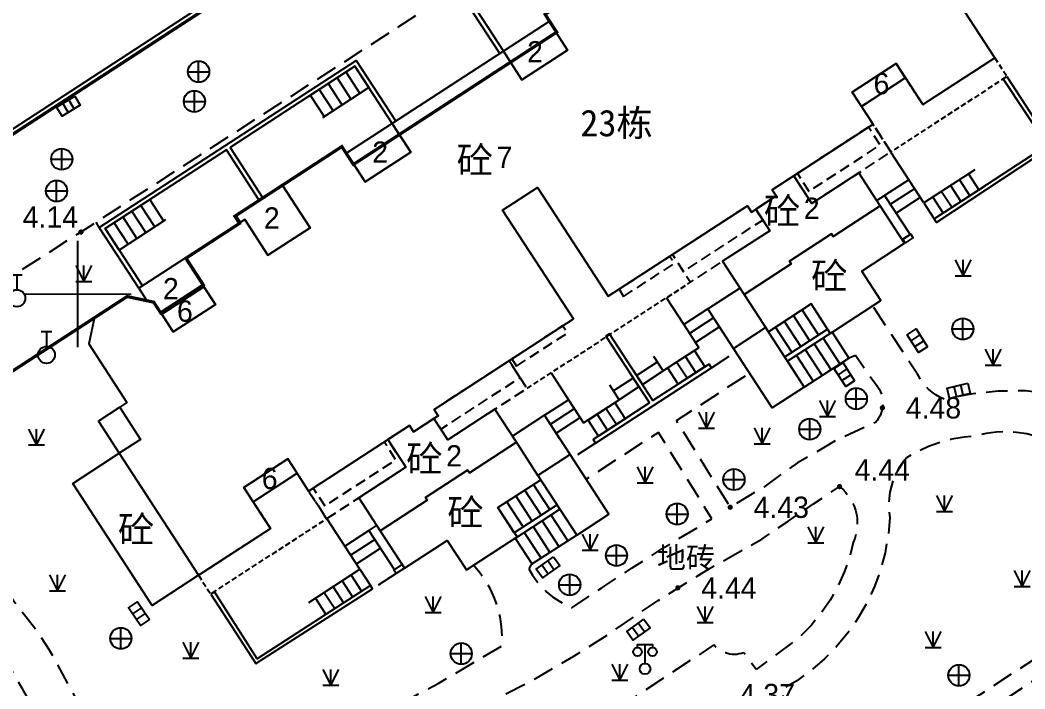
# Model space of a CAD drawing. Extents: x 99002 to 478558, y 2449839 to 2450453.
# Drawn here: x 478403.01 to 478450.25, y 2450095.08 to 2450126.52 of the extents above; entities that cross this region are included whole.
import ezdxf

# ---------------------------------------------------------------- set-up
doc = ezdxf.new("R2010")
doc.units = 0
doc.header["$LTSCALE"] = 0.5
for name, pattern in [('2', [0]), ('380403', [3, 2, -1]), ('380409-1', [1.5, 1, -0.5]), ('430600', [3, 2, -1]), ('X0', [4, 3, -1])]:
    doc.linetypes.add(name, pattern=pattern)
doc.layers.get('0').update_dxf_attribs({"linetype": 'CONTINUOUS'})
for name, color, linetype in [('DEFAULT', 1, 'CONTINUOUS'), ('JMD', 6, 'CONTINUOUS'), ('TK', 7, 'CONTINUOUS'), ('交通线', 7, 'CONTINUOUS'), ('地下室范围线', 170, 'CONTINUOUS'), ('居民地点', 7, 'CONTINUOUS'), ('居民地线', 7, 'CONTINUOUS'), ('居民地面', 7, 'CONTINUOUS'), ('房屋面', 7, 'CONTINUOUS'), ('植被点', 114, 'CONTINUOUS'), ('管线点', 7, 'CONTINUOUS'), ('高程点', 7, 'CONTINUOUS')]:
    doc.layers.add(name, color=color, linetype=linetype)
doc.styles.add('方正中等线简体', font='FZZDXJW.TTF')
doc.styles.add('方正细等线简体', font='方正细等线简体.ttf')
doc.styles.add('黑体', font='simhei.ttf')
doc.linetypes.add('380202', pattern='A,4.5,[145,ss2007.shx,S=1,R=0,X=0,Y=1],4.5,-0.5,[146,ss2007.shx,S=1,R=0,X=0,Y=0],-0.5', length=10)

# ---------------------------------------------------------------- blocks, each defined once
blk = doc.blocks.new('3805011')
at = {"color": 0, "linetype": 'Continuous', "lineweight": -3, "flags": 128}
for points in [[(-0.7, 2), (-0.7, 2.3), (0.7, 2.3), (0.7, 2)], [(0, 0.5), (0, 2.3)]]:
    blk.add_lwpolyline(points, dxfattribs=at)
at = {"color": 0, "linetype": 'Continuous', "lineweight": -3}
for centre, radius in [((-0.7, 1.6), 0.4), ((0.7, 1.6), 0.4), ((0, 0), 0.5)]:
    blk.add_circle(centre, radius, dxfattribs=at)
blk = doc.blocks.new('8202001')
at = {"color": 0, "linetype": 'Continuous', "lineweight": -3, "flags": 128}
for points in [[(-0.75, 1.5), (0, 0)], [(0, 0), (0.75, 1.5)], [(0, 0), (0, 1.5)], [(-0.75, 0), (0.75, 0)]]:
    blk.add_lwpolyline(points, dxfattribs=at)
blk = doc.blocks.new('7201001')
at = {"linetype": '2'}
h = blk.add_hatch(color=0, dxfattribs=at)
edge = h.paths.add_edge_path(flags=0)
edge.add_arc((0, 0), 0.25, 0, 360)
blk = doc.blocks.new('5441011')
at = {"color": 0, "linetype": 'Continuous', "lineweight": -3, "flags": 128}
for points in [[(0, -1), (0, 1)], [(-1, 0), (1, 0)]]:
    blk.add_lwpolyline(points, dxfattribs=at)
at = {"color": 0, "linetype": 'Continuous', "lineweight": -3}
blk.add_circle((0, 0), 1, dxfattribs=at)
blk = doc.blocks.new('5441024')
at = {"color": 0, "linetype": 'Continuous', "lineweight": -3, "flags": 128}
blk.add_lwpolyline([(1, 0.5), (1, -0.5), (-1, -0.5), (-1, 0.5)], close=True, dxfattribs=at)
for points in [[(-0.33, 0.5), (-0.33, -0.5)], [(0.33, -0.5), (0.33, 0.5)]]:
    blk.add_lwpolyline(points, dxfattribs=at)
blk = doc.blocks.new('5430072')
at = {"color": 0, "linetype": 'Continuous', "lineweight": -3, "flags": 128}
for points in [[(-0.5, 2.2), (0.5, 2.2)], [(0, 2.2), (0, 0.8)]]:
    blk.add_lwpolyline(points, dxfattribs=at)
at = {"color": 0, "linetype": 'Continuous', "lineweight": -3}
blk.add_circle((0, 0), 0.8, dxfattribs=at)

msp = doc.modelspace()

# ---------------------------------------------------------------- linework, layer by layer
at = {"layer": 'JMD', "color": 6, "linetype": 'Continuous', "flags": 128}
msp.add_lwpolyline([(478398.693, 2450118.816), (478411.102, 2450126.894), (478414.992, 2450129.354), (478410.87, 2450135.228), (478407.29, 2450132.963), (478394.84, 2450125.199), (478392.087, 2450124.512), (478389.406, 2450123.585), (478386.817, 2450122.426), (478384.341, 2450121.043), (478381.227, 2450118.006), (478386.963, 2450113.454), (478389.325, 2450115.686), (478391.082, 2450116.617), (478392.911, 2450117.4), (478394.797, 2450118.03), (478396.729, 2450118.503)], close=True, dxfattribs=at)
at = {"layer": 'TK', "color": 7, "linetype": 'Continuous'}
for p, q in [((478405.727, 2450111.143), (478405.734, 2450116.143)), ((478403.23, 2450113.646), (478408.23, 2450113.64))]:
    msp.add_line(p, q, dxfattribs=at)
at = {"layer": '交通线', "color": 4, "linetype": '430600', "lineweight": -3, "flags": 128}
for points in [[(478479.943, 2450132.353), (478463.369, 2450132.238), (478458.881, 2450132.495), (478456.499, 2450132.827), (478454.157, 2450133.376), (478451.875, 2450134.135), (478449.672, 2450135.1), (478447.349, 2450135.868), (478444.97, 2450136.437), (478442.551, 2450136.803), (478440.11, 2450136.964), (478437.664, 2450136.917), (478435.23, 2450136.665), (478434.303, 2450136.175), (478423.303, 2450129.07), (478423.254, 2450129.021), (478423.21, 2450128.967), (478423.17, 2450128.91), (478423.136, 2450128.849), (478423.107, 2450128.786), (478423.083, 2450128.72), (478423.065, 2450128.653), (478423.053, 2450128.584), (478423.047, 2450128.515), (478423.047, 2450128.445), (478423.054, 2450128.376), (478423.066, 2450128.307), (478423.084, 2450128.24), (478423.108, 2450128.175), (478423.137, 2450128.111), (478423.172, 2450128.051), (478423.212, 2450127.994), (478423.256, 2450127.94), (478423.305, 2450127.891), (478423.359, 2450127.846), (478405.874, 2450116.556), (478398.472, 2450111.848), (478398.269, 2450111.229), (478398.12, 2450110.594), (478398.028, 2450109.949), (478397.991, 2450109.298), (478398.012, 2450108.647), (478398.089, 2450107.999), (478398.92, 2450106.624), (478399.674, 2450105.206), (478400.351, 2450103.749), (478400.996, 2450102.171), (478401.783, 2450100.659), (478402.705, 2450099.225), (478403.755, 2450097.882), (478404.384, 2450096.913), (478405.57, 2450094.739), (478406.862, 2450092.628), (478408.257, 2450090.582), (478408.46, 2450090.292), (478408.688, 2450090.019), (478408.938, 2450089.767), (478409.209, 2450089.538), (478409.498, 2450089.333), (478409.804, 2450089.153), (478410.124, 2450089), (478410.457, 2450088.875), (478410.798, 2450088.78), (478411.147, 2450088.714), (478411.5, 2450088.678), (478411.855, 2450088.672), (478412.209, 2450088.698), (478412.559, 2450088.753), (478412.904, 2450088.838), (478414.828, 2450089.959), (478416.657, 2450091.23), (478418.379, 2450092.642), (478417.701, 2450093.593), (478419.102, 2450094.694), (478419.842, 2450093.734), (478420.77, 2450094.295), (478421.712, 2450094.832), (478422.668, 2450095.344), (478425.666, 2450097.102), (478425.678, 2450097.562), (478425.649, 2450098.02), (478425.577, 2450098.474), (478425.465, 2450098.919), (478425.313, 2450099.353), (478425.122, 2450099.77), (478424.893, 2450100.169), (478424.63, 2450100.545), (478424.333, 2450100.896)], [(478436.429, 2450134.654), (478437.804, 2450135.51), (478438.303, 2450135.176), (478440.377, 2450135.229), (478442.448, 2450135.11), (478444.502, 2450134.82), (478446.526, 2450134.363), (478448.505, 2450133.74), (478451.038, 2450132.711), (478453.634, 2450131.849), (478456.28, 2450131.158), (478458.152, 2450130.887), (478460.035, 2450130.711), (478461.925, 2450130.631), (478461.967, 2450129.095), (478463.4, 2450129.112), (478463.402, 2450126.676), (478463.203, 2450126.581), (478463.012, 2450126.469), (478462.832, 2450126.341), (478462.663, 2450126.199), (478462.508, 2450126.042), (478462.366, 2450125.873), (478462.239, 2450125.693), (478462.127, 2450125.502), (478462.033, 2450125.302), (478461.956, 2450125.095), (478461.896, 2450124.883), (478461.855, 2450124.666), (478461.833, 2450124.446), (478461.829, 2450124.225), (478457.14, 2450124.115), (478457.108, 2450108.484), (478454.825, 2450108.59), (478452.549, 2450108.794), (478450.284, 2450109.096), (478448.996, 2450109.072), (478447.714, 2450108.938), (478446.448, 2450108.697), (478446.25, 2450108.792), (478446.062, 2450108.905), (478445.884, 2450109.033), (478445.719, 2450109.176), (478445.566, 2450109.334), (478445.428, 2450109.504), (478445.306, 2450109.686), (478445.2, 2450109.878), (478443.098, 2450113.089)], [(478442.017, 2450110.657), (478442.288, 2450110.765), (478442.483, 2450110.469), (478443.282, 2450109.349), (478443.35, 2450109.253), (478443.41, 2450109.152), (478443.461, 2450109.046), (478443.502, 2450108.935), (478443.533, 2450108.822), (478443.555, 2450108.706), (478443.567, 2450108.589), (478443.568, 2450108.472), (478443.56, 2450108.354), (478443.541, 2450108.238), (478443.512, 2450108.124), (478443.474, 2450108.013), (478443.426, 2450107.905), (478443.369, 2450107.802), (478443.304, 2450107.704), (478443.23, 2450107.612), (478441.348, 2450106.747), (478439.556, 2450105.707), (478437.871, 2450104.501), (478436.395, 2450103.622), (478433.868, 2450107.694), (478437.304, 2450109.927)], [(478435.512, 2450110.181), (478436.656, 2450110.924)], [(478394.852, 2450081.681), (478396.459, 2450079.208), (478396.532, 2450079.068), (478396.616, 2450078.934), (478396.712, 2450078.809), (478396.819, 2450078.692), (478396.935, 2450078.586), (478397.061, 2450078.489), (478397.194, 2450078.405), (478397.334, 2450078.332), (478397.48, 2450078.271), (478397.631, 2450078.224), (478397.785, 2450078.189), (478397.941, 2450078.169), (478400.406, 2450079.355), (478402.823, 2450080.633), (478405.192, 2450082), (478405.394, 2450082.138), (478405.582, 2450082.294), (478405.757, 2450082.465), (478405.915, 2450082.652), (478406.056, 2450082.852), (478406.179, 2450083.063), (478406.282, 2450083.285), (478406.365, 2450083.515), (478406.427, 2450083.752), (478406.468, 2450083.993), (478406.693, 2450085.558), (478406.816, 2450087.135), (478406.836, 2450088.716), (478406.429, 2450089.681), (478405.943, 2450090.608), (478405.38, 2450091.491), (478404.744, 2450092.323), (478403.927, 2450093.7), (478403.122, 2450095.084), (478402.329, 2450096.474), (478400.955, 2450098.456), (478400.001, 2450099.911), (478399.18, 2450101.445), (478398.496, 2450103.045), (478397.852, 2450104.391), (478397.132, 2450105.699), (478396.339, 2450106.963), (478395.593, 2450107.7), (478394.779, 2450108.363), (478393.905, 2450108.944), (478390.337, 2450106.674), (478389.875, 2450106.657), (478389.416, 2450106.603), (478388.963, 2450106.514), (478388.518, 2450106.39), (478387.562, 2450105.785), (478374.708, 2450097.43), (478374.026, 2450096.992), (478370.6, 2450094.782), (478369.951, 2450094.324), (478357.607, 2450086.341), (478356.945, 2450085.872), (478353.521, 2450083.694), (478340.666, 2450075.287), (478340.002, 2450074.88), (478333.988, 2450070.987), (478331.952, 2450069.651), (478331.265, 2450068.957), (478330.641, 2450068.206), (478330.084, 2450067.404), (478329.599, 2450066.556), (478329.189, 2450065.669), (478328.858, 2450064.751), (478328.607, 2450063.807), (478328.44, 2450062.845), (478328.357, 2450061.872), (478328.358, 2450060.895), (478328.444, 2450059.922), (478328.614, 2450058.96), (478328.867, 2450058.017), (478329.201, 2450057.099), (478347.003, 2450039.842), (478348.907, 2450037.656), (478349.589, 2450036.674), (478362.784, 2450017.026), (478363.954, 2450016.185), (478364.642, 2450015.592), (478373.787, 2450007.903), (478379.173, 2450003.015), (478384.241, 2449998.212), (478396, 2449986.946), (478398.011, 2449985.022), (478399.229, 2449983.784), (478400.558, 2449982.665), (478401.986, 2449981.677), (478404.483, 2449979.905), (478416.492, 2449971.351), (478416.836, 2449970.999), (478422.449, 2449965.556), (478424.272, 2449963.329), (478425.508, 2449961.1), (478428.225, 2449958.523), (478431.459, 2449955.8), (478434.142, 2449954.42), (478445.956, 2449942.922), (478446.481, 2449942.456), (478447.043, 2449942.037), (478447.64, 2449941.668), (478448.266, 2449941.351), (478448.916, 2449941.089), (478449.587, 2449940.884), (478450.273, 2449940.737), (478450.969, 2449940.65), (478451.67, 2449940.622), (478452.371, 2449940.655), (478453.066, 2449940.748), (478453.751, 2449940.9), (478454.42, 2449941.11), (478455.7, 2449941.443), (478457.981, 2449944.485), (478458.148, 2449944.564), (478455.81, 2449948.415), (478457.924, 2449949.782), (478459.95, 2449951.084), (478462.127, 2449952.434), (478464.164, 2449953.762), (478466.248, 2449955.086), (478468.444, 2449956.513), (478471.843, 2449951.186)], [(478459.386, 2450103.125), (478459.222, 2450103.122), (478459.149, 2450105.823), (478459.131, 2450106.492), (478457.333, 2450106.485), (478455.535, 2450106.538), (478453.74, 2450106.651), (478450.8, 2450106.955), (478450.335, 2450107.07), (478449.862, 2450107.141), (478449.383, 2450107.167), (478448.905, 2450107.149), (478448.43, 2450107.085), (478447.963, 2450106.977), (478447.388, 2450106.919), (478446.819, 2450106.815), (478446.261, 2450106.665), (478445.717, 2450106.47), (478445.19, 2450106.231), (478444.685, 2450105.95), (478444.496, 2450105.714), (478444.329, 2450105.461), (478444.186, 2450105.194), (478444.066, 2450104.916), (478443.972, 2450104.629), (478443.903, 2450104.334), (478443.861, 2450104.034), (478443.846, 2450103.731), (478443.858, 2450103.429), (478443.896, 2450103.128), (478443.822, 2450102.3), (478443.678, 2450101.48), (478443.463, 2450100.676), (478443.18, 2450099.894), (478442.831, 2450099.138), (478442.419, 2450098.416), (478441.946, 2450097.731), (478441.416, 2450097.089), (478440.833, 2450096.496), (478440.201, 2450095.954), (478439.525, 2450095.469), (478438.809, 2450095.044), (478439.08, 2450093.82), (478439.012, 2450093.792), (478438.946, 2450093.759), (478438.884, 2450093.72), (478438.825, 2450093.676), (478438.77, 2450093.627), (478438.72, 2450093.573), (478438.675, 2450093.515), (478438.635, 2450093.453), (478438.6, 2450093.388), (478438.571, 2450093.32), (478438.549, 2450093.251), (478438.532, 2450093.179), (478438.522, 2450093.106), (478438.518, 2450093.033), (478438.521, 2450092.959), (478438.53, 2450092.886), (478438.545, 2450092.814), (478438.567, 2450092.744), (478438.594, 2450092.676), (478438.628, 2450092.61), (478438.667, 2450092.548), (478438.711, 2450092.489), (478433.023, 2450088.685), (478432.967, 2450088.759), (478432.904, 2450088.829), (478432.835, 2450088.892), (478432.761, 2450088.949), (478432.682, 2450088.999), (478432.599, 2450089.042), (478432.513, 2450089.077), (478432.423, 2450089.105), (478432.332, 2450089.124), (478432.239, 2450089.135), (478432.146, 2450089.138), (478432.052, 2450089.132), (478431.96, 2450089.118), (478431.869, 2450089.096), (478431.781, 2450089.065), (478431.695, 2450089.027), (478431.406, 2450089.446), (478430.023, 2450088.632), (478430.849, 2450087.275), (478427.564, 2450085.082), (478426.965, 2450085.897), (478426.789, 2450085.898), (478426.614, 2450085.914), (478426.44, 2450085.945), (478426.27, 2450085.991), (478426.105, 2450086.051), (478425.945, 2450086.126), (478425.793, 2450086.214), (478425.649, 2450086.316), (478425.514, 2450086.429), (478425.39, 2450086.554), (478425.277, 2450086.689), (478425.176, 2450086.833), (478425.088, 2450086.986), (478425.014, 2450087.146), (478424.954, 2450087.311), (478424.908, 2450087.482), (478424.878, 2450087.655), (478424.862, 2450087.831), (478424.863, 2450088.007), (478424.878, 2450088.182), (478424.909, 2450088.356), (478424.954, 2450088.526), (478425.015, 2450088.691), (478425.089, 2450088.851), (478424.496, 2450089.753), (478425.73, 2450090.542), (478423.662, 2450093.6), (478423.293, 2450093.388), (478422.13, 2450092.795), (478421.024, 2450092.103), (478419.984, 2450091.315), (478417.388, 2450089.241), (478413.699, 2450086.362), (478413.557, 2450085.884), (478413.455, 2450085.396), (478413.395, 2450084.901), (478413.376, 2450084.403), (478413.4, 2450083.905), (478413.465, 2450083.41), (478413.572, 2450082.923), (478413.72, 2450082.447), (478413.908, 2450081.985), (478414.133, 2450081.54), (478414.396, 2450081.116), (478414.988, 2450079.441), (478416.035, 2450076.909), (478416.894, 2450074.517), (478424.681, 2450079.596), (478455.54, 2450099.624), (478460.437, 2450099.866), (478460.419, 2450102.359)], [(478427.041, 2450100.926), (478426.929, 2450100.728), (478427.106, 2450100.429), (478427.308, 2450100.146), (478427.533, 2450099.881), (478427.78, 2450099.637), (478428.047, 2450099.414), (478428.333, 2450099.215), (478428.634, 2450099.042), (478428.948, 2450098.894), (478430.364, 2450099.841), (478431.789, 2450100.773), (478433.223, 2450101.691), (478435.539, 2450103.078), (478433.017, 2450107.141), (478429.623, 2450104.935)], [(478430.062, 2450106.636), (478428.977, 2450105.93)], [(478420.69, 2450100.5), (478419.587, 2450099.783)], [(478461.889, 2450096.246), (478461.239, 2450096.235), (478460.557, 2450097.743), (478460.473, 2450098.98), (478459.222, 2450099.027), (478455.797, 2450098.823), (478453.94, 2450097.6), (478441.038, 2450089.207), (478440.361, 2450088.78), (478436.368, 2450086.169), (478427.753, 2450080.622), (478424.116, 2450078.199), (478423.441, 2450077.799), (478417.169, 2450073.688), (478417.452, 2450072.635), (478417.689, 2450071.571), (478417.88, 2450070.497), (478418.035, 2450069.801), (478418.251, 2450069.12), (478418.526, 2450068.461), (478418.857, 2450067.828), (478419.242, 2450067.227), (478419.678, 2450066.661), (478420.161, 2450066.136), (478420.689, 2450065.655), (478421.257, 2450065.222), (478422.734, 2450063.848), (478424.112, 2450062.374), (478425.384, 2450060.808), (478428.415, 2450057.394), (478429.772, 2450055.904), (478431.247, 2450055.044), (478431.724, 2450054.953), (478432.192, 2450054.821), (478432.647, 2450054.651), (478433.086, 2450054.443), (478433.506, 2450054.199), (478433.904, 2450053.921), (478434.278, 2450053.61), (478434.624, 2450053.269), (478434.94, 2450052.9), (478435.224, 2450052.505), (478435.474, 2450052.089), (478436.35, 2450052.169), (478437.215, 2450052.33), (478438.062, 2450052.573), (478438.882, 2450052.893), (478438.293, 2450053.823), (478439.83, 2450054.81), (478440.467, 2450053.744), (478441.813, 2450054.613), (478443.097, 2450055.573), (478444.312, 2450056.618), (478444.211, 2450057.364), (478444.049, 2450058.099), (478443.826, 2450058.819), (478443.544, 2450059.517), (478443.205, 2450060.189), (478442.811, 2450060.83), (478442.365, 2450061.437), (478441.87, 2450062.004)]]:
    msp.add_lwpolyline(points, dxfattribs=at)
at = {"layer": '交通线', "color": 4, "linetype": '430600', "elevation": 13.921, "flags": 128}
msp.add_lwpolyline([(478406.737, 2450116.774), (478406.583, 2450117.014)], dxfattribs=at)
at = {"layer": '交通线', "color": 4, "linetype": '430600', "lineweight": -3, "flags": 128}
msp.add_lwpolyline([(478424.547, 2450094.108), (478425.676, 2450094.756), (478427.381, 2450095.653), (478429.049, 2450096.619), (478430.676, 2450097.651), (478433.015, 2450099.246), (478435.421, 2450100.739), (478437.889, 2450102.127), (478439.1, 2450102.956), (478440.316, 2450103.777), (478441.536, 2450104.592), (478441.683, 2450104.465), (478441.817, 2450104.326), (478441.939, 2450104.175), (478442.048, 2450104.014), (478442.141, 2450103.845), (478442.22, 2450103.668), (478442.283, 2450103.484), (478442.329, 2450103.296), (478442.359, 2450103.105), (478442.371, 2450102.911), (478442.367, 2450102.718), (478442.346, 2450102.525), (478442.307, 2450102.335), (478442.253, 2450102.149), (478442.182, 2450101.969), (478441.998, 2450101.259), (478441.754, 2450100.567), (478441.452, 2450099.899), (478441.092, 2450099.26), (478440.679, 2450098.654), (478440.215, 2450098.086), (478439.704, 2450097.56), (478437.623, 2450095.992), (478437.034, 2450096.785), (478436.929, 2450096.75), (478436.822, 2450096.724), (478436.712, 2450096.708), (478436.602, 2450096.702), (478436.492, 2450096.705), (478436.382, 2450096.718), (478436.274, 2450096.741), (478436.169, 2450096.774), (478436.066, 2450096.815), (478435.968, 2450096.866), (478435.875, 2450096.925), (478435.788, 2450096.993), (478435.706, 2450097.068), (478435.632, 2450097.149), (478431.684, 2450094.556), (478430.035, 2450093.232), (478430.077, 2450093.144), (478430.111, 2450093.053), (478430.137, 2450092.959), (478430.154, 2450092.864), (478430.164, 2450092.767), (478430.165, 2450092.67), (478430.157, 2450092.573), (478430.141, 2450092.478), (478430.117, 2450092.384), (478430.084, 2450092.292), (478430.044, 2450092.204), (478429.996, 2450092.119), (478429.941, 2450092.039), (478429.879, 2450091.964), (478429.811, 2450091.895), (478430.062, 2450091.546), (478428.777, 2450090.595), (478427.787, 2450091.904), (478426.596, 2450091.138)], close=True, dxfattribs=at)
at = {"layer": '地下室范围线', "color": 170, "linetype": 'X0', "const_width": 0.15, "flags": 128}
for points in [[(478291.279, 2450048.457), (478273.843, 2450065.24), (478274.774, 2450066.207), (478274.781, 2450071.265), (478268.18, 2450071.274), (478268.186, 2450075.674), (478269.986, 2450075.671), (478269.99, 2450078.471), (478274.09, 2450078.466), (478274.092, 2450080.266), (478274.592, 2450080.265), (478274.598, 2450084.665), (478272.148, 2450084.669), (478272.148, 2450084.469), (478264.048, 2450084.479), (478264.057, 2450091.279), (478267.757, 2450091.275), (478267.766, 2450097.635), (478443.266, 2450253.013), (478450.724, 2450253.003), (478450.716, 2450247.103), (478496.667, 2450247.042), (478496.617, 2450209.048), (478455.116, 2450209.103), (478455.045, 2450155.217), (478360.692, 2450093.851), (478359.326, 2450095.945), (478321.283, 2450071.203), (478306.781, 2450071.223), (478306.772, 2450064.554)], [(478321.488, 2450050.286), (478330.08, 2450055.876), (478330.499, 2450056.175), (478330.89, 2450056.51), (478331.25, 2450056.877), (478331.577, 2450057.275), (478331.868, 2450057.699), (478332.121, 2450058.148), (478332.334, 2450058.616), (478332.506, 2450059.101), (478332.634, 2450059.6), (478332.719, 2450060.108), (478332.759, 2450060.621), (478332.754, 2450061.136), (478332.704, 2450061.648), (478332.61, 2450062.154), (478332.472, 2450062.65), (478332.291, 2450063.132), (478332.069, 2450063.596), (478331.807, 2450064.039), (478325.686, 2450073.441), (478331.381, 2450077.146), (478337.554, 2450067.659), (478342.667, 2450070.986), (478343.912, 2450070.723), (478344.239, 2450070.22), (478346.251, 2450071.529), (478345.433, 2450072.786), (478347.947, 2450074.422), (478347.729, 2450074.757), (478352.759, 2450078.03), (478353.304, 2450077.191), (478362.859, 2450083.409), (478362.314, 2450084.247), (478369.858, 2450089.156), (478370.403, 2450088.318), (478379.958, 2450094.535), (478379.413, 2450095.373), (478384.442, 2450098.646), (478384.66, 2450098.31), (478387.175, 2450099.947), (478387.993, 2450098.69), (478390.004, 2450099.999), (478389.677, 2450100.502), (478389.941, 2450101.746), (478392.966, 2450103.715), (478387.981, 2450111.376), (478394.938, 2450115.903), (478399.923, 2450108.242), (478408.044, 2450113.525), (478409.293, 2450113.261), (478409.618, 2450112.761), (478411.63, 2450114.07), (478410.812, 2450115.327), (478413.326, 2450116.963), (478413.108, 2450117.299), (478418.137, 2450120.571), (478418.683, 2450119.733), (478428.238, 2450125.95), (478427.693, 2450126.789), (478432.722, 2450130.061), (478432.94, 2450129.726), (478435.455, 2450131.362), (478436.273, 2450130.105), (478438.368, 2450131.468), (478437.986, 2450132.055), (478438.221, 2450133.162), (478439.729, 2450134.144), (478440.974, 2450133.88), (478441.247, 2450133.461), (478454.666, 2450142.193), (478469.534, 2450119.344), (478469.386, 2449987.125), (478463.408, 2449983.235), (478462.59, 2449984.493), (478460.494, 2449983.129), (478461.858, 2449981.034), (478460.349, 2449980.052), (478462.531, 2449976.699), (478456.16, 2449972.554), (478453.979, 2449975.907), (478452.386, 2449974.871), (478451.568, 2449976.128), (478444.024, 2449971.219), (478444.842, 2449969.962), (478443.25, 2449968.926), (478445.431, 2449965.573), (478443.583, 2449964.37), (478464.254, 2449932.603), (478459.677, 2449929.625), (478463.818, 2449923.262), (478456.279, 2449918.357), (478453.957, 2449920.592), (478451.602, 2449918.145), (478450.231, 2449919.46), (478441.771, 2449910.669), (478443.141, 2449909.352), (478440.577, 2449906.688), (478423.786, 2449922.843), (478422.018, 2449921.005), (478311.113, 2450027.708), (478313.666, 2450030.362), (478314.171, 2450029.877), (478322.643, 2450038.681), (478322.138, 2450039.167), (478324.564, 2450041.688), (478323.282, 2450042.922), (478325.388, 2450044.293)]]:
    msp.add_lwpolyline(points, close=True, dxfattribs=at)
at = {"layer": '居民地线', "color": 6, "linetype": 'Continuous', "lineweight": -3, "ltscale": 0.5, "flags": 128}
for points in [[(478425.566, 2450124.941), (478423.719, 2450127.785), (478435.79, 2450135.636), (478437.643, 2450132.788), (478437.475, 2450132.679), (478435.73, 2450135.361), (478429.862, 2450131.545), (478431.388, 2450129.197), (478431.221, 2450129.089), (478429.694, 2450131.436), (478423.994, 2450127.728), (478425.735, 2450125.051)], [(478408.596, 2450113.913), (478406.737, 2450116.774), (478418.809, 2450124.625), (478420.672, 2450121.76), (478420.504, 2450121.651), (478418.749, 2450124.35), (478412.881, 2450120.534), (478414.407, 2450118.186), (478414.24, 2450118.077), (478412.713, 2450120.425), (478407.013, 2450116.717), (478408.765, 2450114.023)], [(478449.404, 2450123.865), (478451.528, 2450120.599), (478446.094, 2450117.001), (478445.985, 2450117.169), (478451.297, 2450120.633), (478449.232, 2450123.753)], [(478444.615, 2450116.039), (478444.992, 2450116.284), (478444.883, 2450116.452), (478444.506, 2450116.207)], [(478421.082, 2450100.755), (478420.69, 2450100.5), (478420.581, 2450100.668), (478420.973, 2450100.923)], [(478411.972, 2450099.542), (478414.096, 2450096.276), (478419.587, 2450099.783), (478419.478, 2450099.951), (478414.158, 2450096.5), (478412.144, 2450099.653)]]:
    msp.add_lwpolyline(points, close=True, dxfattribs=at)
at = {"layer": '居民地线', "color": 6, "linetype": '380409-1', "lineweight": -3, "ltscale": 0.5, "flags": 128}
for points in [[(478448.832, 2450124.745), (478449.404, 2450123.865), (478443.953, 2450120.323), (478442.564, 2450122.462), (478444.627, 2450123.802), (478445.444, 2450122.544)], [(478411.399, 2450100.422), (478411.972, 2450099.542), (478417.422, 2450103.083), (478416.033, 2450105.222), (478413.97, 2450103.881), (478414.787, 2450102.623)]]:
    msp.add_lwpolyline(points, close=True, dxfattribs=at)
at = {"layer": '居民地线', "color": 6, "linetype": 'Continuous', "lineweight": -3, "ltscale": 0.5, "flags": 128}
for points in [[(478416.57, 2450122.933), (478418.749, 2450124.35)], [(478418.749, 2450124.35), (478419.403, 2450123.344)], [(478417.911, 2450123.805), (478418.565, 2450122.799)], [(478418.33, 2450124.078), (478418.984, 2450123.072)], [(478419.403, 2450123.344), (478417.224, 2450121.926)], [(478417.492, 2450123.533), (478418.146, 2450122.526)], [(478416.653, 2450122.987), (478417.308, 2450121.98)], [(478417.073, 2450123.26), (478417.727, 2450122.253)], [(478447.893, 2450119.482), (478445.495, 2450117.923)], [(478447.591, 2450119.286), (478448.081, 2450118.532)], [(478444.786, 2450119.013), (478443.654, 2450118.277)], [(478445.495, 2450117.923), (478444.786, 2450119.013)], [(478445.985, 2450117.169), (478448.383, 2450118.728)], [(478446.753, 2450118.74), (478447.243, 2450117.987)], [(478447.172, 2450119.013), (478447.662, 2450118.259)], [(478407.013, 2450116.717), (478409.192, 2450118.135)], [(478443.654, 2450118.277), (478444.363, 2450117.188)], [(478445.059, 2450118.594), (478443.927, 2450117.859)], [(478445.331, 2450118.175), (478444.199, 2450117.44)], [(478445.914, 2450118.195), (478446.405, 2450117.442)], [(478446.334, 2450118.468), (478446.824, 2450117.714)], [(478409.344, 2450116.801), (478408.689, 2450117.808)], [(478409.763, 2450117.073), (478409.109, 2450118.08)], [(478445.495, 2450117.923), (478445.985, 2450117.169)], [(478408.506, 2450116.256), (478407.851, 2450117.262)], [(478408.925, 2450116.528), (478408.27, 2450117.535)], [(478407.668, 2450115.71), (478407.013, 2450116.717)], [(478408.087, 2450115.983), (478407.432, 2450116.99)], [(478409.847, 2450117.128), (478407.668, 2450115.71)], [(478435.343, 2450112.943), (478434.215, 2450112.21)], [(478436.051, 2450111.854), (478435.343, 2450112.943)], [(478440.202, 2450113.175), (478438.19, 2450111.867)], [(478440.971, 2450111.993), (478440.202, 2450113.175)], [(478435.615, 2450112.524), (478434.488, 2450111.791)], [(478440.132, 2450111.448), (478439.364, 2450112.63)], [(478440.551, 2450111.72), (478439.783, 2450112.903)], [(478434.215, 2450112.21), (478434.925, 2450111.12)], [(478435.888, 2450112.105), (478434.761, 2450111.371)], [(478439.293, 2450110.903), (478438.525, 2450112.085)], [(478439.713, 2450111.175), (478438.944, 2450112.358)], [(478438.958, 2450110.685), (478440.971, 2450111.993)], [(478432.594, 2450108.521), (478429.953, 2450106.804), (478430.062, 2450106.636), (478435.512, 2450110.181), (478435.403, 2450110.348), (478432.762, 2450108.631), (478430.717, 2450111.774), (478430.55, 2450111.665), (478432.594, 2450108.522)], [(478441.227, 2450111.873), (478439.089, 2450110.484)], [(478440.766, 2450111.574), (478441.556, 2450110.358)], [(478441.185, 2450111.846), (478441.975, 2450110.63)], [(478440.347, 2450111.301), (478441.137, 2450110.085)], [(478433.248, 2450110.029), (478432.807, 2450110.708)], [(478434.715, 2450110.983), (478433.248, 2450110.029)], [(478434.787, 2450109.956), (478434.296, 2450110.711)], [(478435.206, 2450110.229), (478434.715, 2450110.983)], [(478439.508, 2450110.756), (478440.298, 2450109.54)], [(478439.879, 2450109.268), (478442.017, 2450110.657)], [(478439.927, 2450111.029), (478440.717, 2450109.813)], [(478431.995, 2450109.81), (478432.976, 2450110.448)], [(478433.948, 2450109.412), (478433.458, 2450110.165)], [(478433.738, 2450109.276), (478435.206, 2450110.229)], [(478434.367, 2450109.684), (478433.877, 2450110.438)], [(478439.089, 2450110.484), (478439.879, 2450109.268)], [(478431.832, 2450109.694), (478430.909, 2450109.094)], [(478431.663, 2450109.954), (478432.104, 2450109.275)], [(478431.826, 2450110.07), (478432.267, 2450109.391)], [(478432.267, 2450109.391), (478433.248, 2450110.029)], [(478431.182, 2450108.675), (478430.74, 2450109.354)], [(478432.104, 2450109.275), (478431.182, 2450108.675)], [(478427.669, 2450107.942), (478428.796, 2450108.675)], [(478427.941, 2450107.523), (478429.069, 2450108.256)], [(478428.796, 2450108.675), (478429.505, 2450107.585)], [(478429.715, 2450107.721), (478431.182, 2450108.675)], [(478431.043, 2450107.512), (478430.553, 2450108.266)], [(478431.462, 2450107.785), (478430.972, 2450108.539)], [(478428.377, 2450106.852), (478427.669, 2450107.942)], [(478428.214, 2450107.104), (478429.341, 2450107.836)], [(478430.624, 2450107.239), (478430.134, 2450107.993)], [(478431.672, 2450107.922), (478430.205, 2450106.966)], [(478430.205, 2450106.966), (478429.715, 2450107.721)], [(478425.478, 2450103.607), (478427.49, 2450104.915)], [(478427.923, 2450103.514), (478427.155, 2450104.697)], [(478427.084, 2450102.97), (478426.316, 2450104.152)], [(478427.504, 2450103.242), (478426.735, 2450104.424)], [(478426.246, 2450102.425), (478425.478, 2450103.607)], [(478426.665, 2450102.697), (478425.897, 2450103.879)], [(478428.258, 2450103.732), (478426.246, 2450102.425)], [(478426.251, 2450102.142), (478428.389, 2450103.531)], [(478428.389, 2450103.531), (478429.179, 2450102.315)], [(478427.97, 2450103.259), (478428.76, 2450102.043)], [(478427.131, 2450102.714), (478427.921, 2450101.498)], [(478427.551, 2450102.986), (478428.341, 2450101.77)], [(478418.279, 2450101.795), (478419.411, 2450102.531)], [(478418.552, 2450101.376), (478419.683, 2450102.112)], [(478419.411, 2450102.531), (478420.119, 2450101.441)], [(478426.293, 2450102.169), (478427.083, 2450100.953)], [(478426.712, 2450102.441), (478427.502, 2450101.226)], [(478429.179, 2450102.315), (478427.041, 2450100.926)], [(478418.988, 2450100.704), (478418.279, 2450101.795)], [(478418.824, 2450100.957), (478419.955, 2450101.694)], [(478416.591, 2450099.145), (478418.988, 2450100.704)], [(478418.988, 2450100.704), (478419.478, 2450099.951)], [(478418.569, 2450100.432), (478419.059, 2450099.678)], [(478419.478, 2450099.951), (478417.081, 2450098.392)], [(478417.731, 2450099.887), (478418.221, 2450099.133)], [(478418.15, 2450100.159), (478418.64, 2450099.406)], [(478416.893, 2450099.341), (478417.383, 2450098.588)], [(478417.312, 2450099.614), (478417.802, 2450098.86)]]:
    msp.add_lwpolyline(points, dxfattribs=at)
at = {"layer": '居民地线', "color": 6, "linetype": '380202', "lineweight": -3, "ltscale": 0.5, "flags": 128}
for points in [[(478445.495, 2450117.924), (478443.941, 2450120.313)], [(478443.308, 2450118.052), (478443.654, 2450118.277), (478444.854, 2450116.433), (478444.518, 2450116.215)], [(478436.55, 2450111.088), (478435.343, 2450112.943), (478436.854, 2450113.925)], [(478433.392, 2450113.476), (478434.215, 2450112.21)], [(478436.55, 2450111.088), (478438.059, 2450112.069)], [(478434.925, 2450111.12), (478433.248, 2450110.029), (478432.807, 2450110.708)], [(478427.973, 2450109.941), (478428.796, 2450108.675)], [(478429.505, 2450107.585), (478431.182, 2450108.675), (478430.74, 2450109.354)], [(478407.698, 2450108.321), (478406.692, 2450107.667), (478407.672, 2450106.158)], [(478428.869, 2450106.097), (478427.669, 2450107.942), (478426.159, 2450106.958)], [(478418.988, 2450100.705), (478417.434, 2450103.095)], [(478419.757, 2450102.756), (478419.411, 2450102.531), (478420.61, 2450100.687), (478420.945, 2450100.905)]]:
    msp.add_lwpolyline(points, dxfattribs=at)
at = {"layer": '居民地线', "color": 6, "linetype": '380409-1', "lineweight": -3, "ltscale": 0.5, "flags": 128}
msp.add_lwpolyline([(478426.847, 2450109.208), (478434.528, 2450114.199)], dxfattribs=at)
at = {"layer": '居民地面', "color": 6, "linetype": '380403', "lineweight": -3, "ltscale": 0.5, "flags": 128}
for points in [[(478443.109, 2450121.623), (478439.386, 2450119.204), (478440.23, 2450117.904), (478443.953, 2450120.323)], [(478442.899, 2450121.487), (478439.553, 2450119.313), (478440.098, 2450118.474), (478443.444, 2450120.648)], [(478437.597, 2450117.624), (478437.396, 2450117.494), (478437.205, 2450117.787), (478433.684, 2450115.499), (478434.528, 2450114.199), (478438.251, 2450116.618)], [(478437.597, 2450117.624), (478437.396, 2450117.494), (478437.205, 2450117.787), (478433.684, 2450115.499), (478434.201, 2450114.702), (478437.924, 2450117.121)], [(478431.386, 2450113.529), (478433.767, 2450115.076), (478433.549, 2450115.411), (478431.168, 2450113.864)], [(478426.355, 2450110.259), (478428.736, 2450111.807), (478428.518, 2450112.142), (478426.137, 2450110.595)], [(478426.003, 2450110.507), (478422.481, 2450108.219), (478422.671, 2450107.925), (478422.47, 2450107.795), (478423.124, 2450106.788), (478426.847, 2450109.208)], [(478426.003, 2450110.507), (478422.481, 2450108.219), (478422.671, 2450107.925), (478422.47, 2450107.795), (478422.797, 2450107.292), (478426.52, 2450109.711)], [(478420.301, 2450106.802), (478416.577, 2450104.383), (478417.422, 2450103.083), (478421.145, 2450105.503)], [(478420.133, 2450106.693), (478416.787, 2450104.519), (478417.332, 2450103.681), (478420.678, 2450105.855)]]:
    msp.add_lwpolyline(points, close=True, dxfattribs=at)
at = {"layer": '房屋面', "color": 6, "linetype": 'Continuous', "lineweight": -3, "ltscale": 0.5, "flags": 128}
msp.add_lwpolyline([(478427.664, 2450126.781), (478428.754, 2450125.104), (478426.607, 2450123.709), (478425.735, 2450125.051), (478420.503, 2450121.65), (478421.375, 2450120.309), (478419.228, 2450118.914), (478418.138, 2450120.591), (478415.338, 2450118.771), (478416.645, 2450116.759), (478414.666, 2450115.473), (478413.577, 2450117.15), (478410.776, 2450115.33), (478412.193, 2450113.15), (478410.214, 2450111.864), (478409.294, 2450113.28), (478408.033, 2450113.547), (478406.509, 2450112.557), (478406.241, 2450111.296), (478408.033, 2450108.539), (478407.698, 2450108.321), (478407.829, 2450108.12), (478408.679, 2450106.811), (478407.672, 2450106.158), (478411.399, 2450100.422), (478414.787, 2450102.623), (478413.534, 2450104.552), (478415.597, 2450105.892), (478416.577, 2450104.383), (478421.315, 2450107.462), (478421.506, 2450107.168), (478422.671, 2450107.925), (478422.481, 2450108.219), (478429.021, 2450112.469), (478425.698, 2450117.584), (478427.341, 2450118.652), (478430.665, 2450113.537), (478437.205, 2450117.787), (478437.396, 2450117.494), (478438.562, 2450118.251), (478438.371, 2450118.544), (478443.109, 2450121.623), (478442.128, 2450123.132), (478444.191, 2450124.473), (478445.444, 2450122.544), (478448.832, 2450124.745), (478445.105, 2450130.481)], dxfattribs=at)
for points in [[(478427.882, 2450126.445), (478425.735, 2450125.051), (478426.062, 2450124.547), (478426.607, 2450123.709), (478428.754, 2450125.104)], [(478444.191, 2450124.473), (478442.128, 2450123.132), (478442.564, 2450122.462), (478444.627, 2450123.802)], [(478420.83, 2450121.147), (478420.503, 2450121.65), (478418.356, 2450120.256), (478419.228, 2450118.914), (478421.375, 2450120.309)], [(478442.444, 2450119.343), (478440.23, 2450117.904), (478439.386, 2450119.204), (478438.371, 2450118.544), (478438.562, 2450118.251), (478437.597, 2450117.624), (478438.251, 2450116.618), (478436.037, 2450115.18), (478437.045, 2450113.628), (478439.259, 2450115.067), (478439.177, 2450115.193), (478441.156, 2450116.479), (478441.238, 2450116.353), (478443.452, 2450117.791)], [(478415.338, 2450118.771), (478413.158, 2450117.354), (478413.375, 2450117.019), (478413.577, 2450117.15), (478414.666, 2450115.473), (478416.645, 2450116.759)], [(478443.452, 2450117.791), (478441.238, 2450116.353), (478441.156, 2450116.479), (478439.177, 2450115.193), (478439.259, 2450115.067), (478437.045, 2450113.628), (478438.19, 2450111.867), (478440.202, 2450113.175), (478441.101, 2450111.792), (478441.227, 2450111.873), (478443.483, 2450113.339), (478442.584, 2450114.723), (478444.596, 2450116.03)], [(478410.776, 2450115.33), (478408.596, 2450113.913), (478408.962, 2450113.35), (478409.294, 2450113.28), (478409.669, 2450112.702), (478411.648, 2450113.988)], [(478411.648, 2450113.988), (478409.669, 2450112.702), (478410.214, 2450111.864), (478412.193, 2450113.15)], [(478439.879, 2450109.268), (478438.37, 2450108.287), (478436.55, 2450111.088), (478438.059, 2450112.069)], [(478425.338, 2450108.227), (478423.124, 2450106.788), (478422.47, 2450107.795), (478421.506, 2450107.168), (478421.315, 2450107.462), (478420.301, 2450106.802), (478421.145, 2450105.503), (478418.931, 2450104.064), (478419.939, 2450102.513), (478422.153, 2450103.951), (478422.071, 2450104.077), (478424.05, 2450105.363), (478424.132, 2450105.237), (478426.346, 2450106.676)], [(478426.346, 2450106.676), (478424.132, 2450105.237), (478424.05, 2450105.363), (478422.071, 2450104.077), (478422.153, 2450103.951), (478419.939, 2450102.513), (478421.084, 2450100.752), (478423.096, 2450102.06), (478423.995, 2450100.676), (478426.377, 2450102.223), (478425.478, 2450103.607), (478427.49, 2450104.915), (478427.359, 2450105.116)], [(478411.399, 2450100.422), (478409.219, 2450099.005), (478405.492, 2450104.741), (478407.672, 2450106.158)], [(478415.597, 2450105.892), (478413.534, 2450104.552), (478413.97, 2450103.881), (478416.033, 2450105.222)], [(478429.179, 2450102.315), (478430.689, 2450103.296), (478428.869, 2450106.097), (478427.359, 2450105.116)]]:
    msp.add_lwpolyline(points, close=True, dxfattribs=at)

# ---------------------------------------------------------------- block references
at = {"layer": '居民地点', "color": 2, "linetype": 'Continuous', "ltscale": 0.5, "xscale": 0.5, "yscale": 0.5}
msp.add_blockref('3805011', (478432.391, 2450096.024, 6.157), dxfattribs=at)
at = {"layer": '植被点', "color": 3, "linetype": 'Continuous', "ltscale": 0.5, "xscale": 0.5, "yscale": 0.5}
for p in [(478406.003, 2450114.239, 9999), (478447.353, 2450114.493, 9999), (478448.753, 2450110.299, 9999), (478440.969, 2450107.892, 9999), (478435.277, 2450107.338, 9999), (478403.78, 2450106.548, 9999), (478437.899, 2450106.608, 9999), (478432.393, 2450104.765, 9999), (478446.467, 2450103.42, 9999), (478440.422, 2450101.953, 9999), (478429.812, 2450101.607, 9999), (478450.116, 2450099.902, 9999), (478404.772, 2450099.696, 9999), (478422.425, 2450098.671, 9999), (478435.218, 2450098.2, 9999), (478445.932, 2450097.027, 9999), (478411.039, 2450096.526, 9999), (478417.625, 2450095.252, 9999), (478431.209, 2450095.501, 9999)]:
    msp.add_blockref('8202001', p, dxfattribs=at)
at = {"layer": '管线点', "color": 2, "linetype": 'Continuous', "ltscale": 0.5, "xscale": 0.5, "yscale": 0.5}
for name, p in [('5441011', (478411.403, 2450124.092, 4.094)), ('5441011', (478411.209, 2450122.696, 4.106)), ('5441011', (478404.972, 2450119.98, 4.131)), ('5441011', (478404.727, 2450118.485)), ('5430072', (478402.852, 2450113.443, 4.552)), ('5441011', (478447.331, 2450112.002, 4.622)), ('5430072', (478404.25, 2450110.782, 4.651)), ('5441011', (478442.325, 2450108.722, 4.46)), ('5441011', (478440.136, 2450107.291, 4.479)), ('5441011', (478436.57, 2450104.923, 4.399)), ('5441011', (478433.902, 2450103.302, 4.437)), ('5441011', (478431.05, 2450101.353, 4.454)), ('5441011', (478428.85, 2450099.976, 4.425)), ('5441011', (478407.748, 2450097.46, 4.405)), ('5441011', (478423.75, 2450096.742, 4.385)), ('5441011', (478447.147, 2450095.722, 4.552))]:
    msp.add_blockref(name, p, dxfattribs=at)
at = {"layer": '管线点', "color": 2, "linetype": 'Continuous', "ltscale": 0.5, "yscale": 0.5}
for p, xscale, rotation in [((478405.285, 2450122.471, 4.093), 0.5000000000187891, 30.97899917196155), ((478445.193, 2450111.444, 4.541), 0.4999999998344761, 302.4594911781684), ((478441.764, 2450109.849, 4.611), 0.4999999998743986, 303.0674872952371), ((478447.133, 2450109.091, 4.393), 0.4999999999844313, 13.53279979304743), ((478427.83, 2450100.796, 4.526), 0.5000000001009591, 35.33710042196143), ((478408.603, 2450098.616, 4.413), 0.5000000000341231, 304.4680039113205), ((478432.08, 2450097.868, 4.417), 0.5000000001045757, 35.82339964654967)]:
    msp.add_blockref('5441024', p, dxfattribs=dict(at, xscale=xscale, rotation=rotation))
at = {"layer": '高程点', "color": 7, "linetype": 'Continuous', "ltscale": 0.5, "xscale": 0.5, "yscale": 0.5}
for p in [(478405.874, 2450116.556, 4.14), (478443.551, 2450108.293, 4.48), (478441.536, 2450104.592, 4.44), (478436.395, 2450103.622, 4.43), (478433.933, 2450099.833, 4.44)]:
    msp.add_blockref('7201001', p, dxfattribs=at)

# ---------------------------------------------------------------- texts
at = {"layer": 'DEFAULT', "color": 7, "linetype": 'Continuous', "ltscale": 0.5}
for s, height, style, p in [('2', 1, '方正细等线简体', (478426.846, 2450124.529)), ('6', 1, '方正细等线简体', (478443.136, 2450123.032)), ('23栋', 1.25, '黑体', (478429.349, 2450121.056)), ('2', 1, '方正细等线简体', (478419.567, 2450119.811)), ('砼', 1.25, '方正细等线简体', (478423.538, 2450119.314)), ('7', 1, '方正细等线简体', (478425.414, 2450119.573)), ('砼', 1.25, '方正细等线简体', (478437.98, 2450116.917)), ('2', 1, '方正细等线简体', (478439.856, 2450117.176)), ('2', 1, '方正细等线简体', (478414.471, 2450116.715)), ('砼', 1.25, '方正细等线简体', (478440.203, 2450113.871)), ('2', 1, '方正细等线简体', (478409.728, 2450113.393)), ('6', 1, '方正细等线简体', (478410.388, 2450112.341)), ('砼', 1.25, '方正细等线简体', (478421.165, 2450105.278)), ('2', 1, '方正细等线简体', (478423.042, 2450105.537)), ('6', 1, '方正细等线简体', (478414.374, 2450104.476)), ('砼', 1.25, '方正细等线简体', (478423.097, 2450102.755)), ('砼', 1.25, '方正细等线简体', (478407.612, 2450101.956))]:
    msp.add_text(s, height=height, dxfattribs=dict(at, style=style)).set_placement(p)
at = {"layer": 'DEFAULT', "color": 3, "linetype": 'Continuous', "ltscale": 0.5, "style": '黑体'}
msp.add_text('地砖', height=1, dxfattribs=at).set_placement((478432.952, 2450100.745))
at = {"layer": '高程点', "color": 7, "linetype": 'Continuous', "ltscale": 0.5, "style": '方正中等线简体'}
for s, p in [('4.14', (478403.134, 2450116.762, 4.14)), ('4.48', (478444.65, 2450107.792, 4.48)), ('4.44', (478442.245, 2450104.873, 4.44)), ('4.43', (478437.494, 2450103.121, 4.43)), ('4.44', (478435.032, 2450099.331, 4.44)), ('4.37', (478436.837, 2450094.32, 4.37))]:
    msp.add_text(s, height=1, dxfattribs=at).set_placement(p)

doc.saveas('drawing.dxf')
